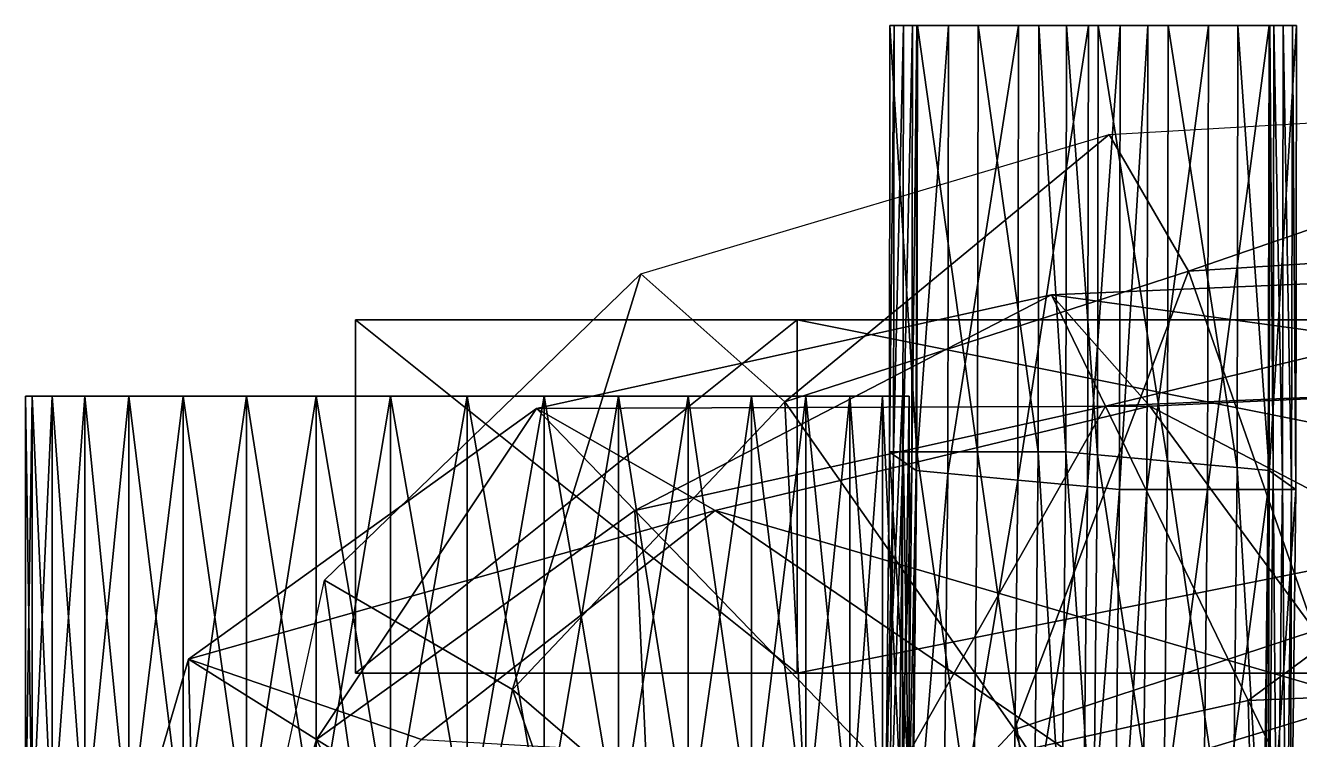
# Model space of a CAD drawing. Header units: metres. Extents: x -2.13 to 2.13, y -3.02 to 3.
# Drawn here: x 0.8314 to 0.9612, y 0.6 to 0.6727 of the extents above; entities that cross this region are included whole.
import ezdxf

# ---------------------------------------------------------------- set-up
doc = ezdxf.new("R2010")
doc.units = ezdxf.units.M

msp = doc.modelspace()

# ---------------------------------------------------------------- linework, layer by layer
at = {"layer": 'Crystal 49'}
for points in [[(0.865, 0.60679, 1.02991), (0.91, 0.64279, 1.05914), (0.91, 0.60679, 1.05914)], [(0.865, 0.60679, 1.02991), (0.865, 0.64279, 1.02991), (0.91, 0.64279, 1.05914)], [(0.91, 0.60679, 1.00068), (0.865, 0.64279, 1.02991), (0.865, 0.60679, 1.02991)], [(0.91, 0.60679, 1.00068), (0.91, 0.64279, 1.00068), (0.865, 0.64279, 1.02991)], [(0.865, 0.64279, 1.02991), (0.91, 0.64279, 1.00068), (1.135, 0.64279, 1.02991)], [(0.865, 0.64279, 1.02991), (1.135, 0.64279, 1.02991), (0.91, 0.64279, 1.05914)], [(0.91, 0.60679, 1.05914), (1.09, 0.64279, 1.05914), (1.09, 0.60679, 1.05914)], [(0.91, 0.60679, 1.05914), (0.91, 0.64279, 1.05914), (1.09, 0.64279, 1.05914)], [(1.09, 0.60679, 1.00068), (0.91, 0.64279, 1.00068), (0.91, 0.60679, 1.00068)], [(1.09, 0.60679, 1.00068), (1.09, 0.64279, 1.00068), (0.91, 0.64279, 1.00068)], [(1.135, 0.64279, 1.02991), (0.91, 0.64279, 1.00068), (1.09, 0.64279, 1.00068)], [(1.09, 0.64279, 1.05914), (0.91, 0.64279, 1.05914), (1.135, 0.64279, 1.02991)], [(0.865, 0.60679, 1.02991), (0.91, 0.60679, 1.05914), (1.135, 0.60679, 1.02991)], [(0.865, 0.60679, 1.02991), (1.135, 0.60679, 1.02991), (0.91, 0.60679, 1.00068)], [(0.91, 0.60679, 1.05914), (1.09, 0.60679, 1.05914), (1.135, 0.60679, 1.02991)], [(1.09, 0.60679, 1.00068), (0.91, 0.60679, 1.00068), (1.135, 0.60679, 1.02991)]]:
    msp.add_3dface(points, dxfattribs=at)
at = {"layer": 'Crystal 50'}
for points in [[(0.91938, 0.62934, 1.06928), (0.91987, 0.67275, 1.07285), (0.9198, 0.62904, 1.07277)], [(0.91938, 0.62934, 1.06928), (0.91944, 0.67275, 1.06936), (0.91987, 0.67275, 1.07285)], [(0.92219, 0.62934, 1.06717), (0.91944, 0.67275, 1.06936), (0.91938, 0.62934, 1.06928)], [(0.92219, 0.62934, 1.06717), (0.92225, 0.67275, 1.06724), (0.91944, 0.67275, 1.06936)], [(0.91944, 0.67275, 1.06936), (0.92225, 0.67275, 1.06724), (0.91987, 0.67275, 1.07285)], [(0.9198, 0.62904, 1.07277), (0.92081, 0.67275, 1.08052), (0.92074, 0.62838, 1.08044)], [(0.9198, 0.62904, 1.07277), (0.91987, 0.67275, 1.07285), (0.92081, 0.67275, 1.08052)], [(0.92081, 0.67275, 1.08052), (0.91987, 0.67275, 1.07285), (0.92225, 0.67275, 1.06724)], [(0.92074, 0.62838, 1.08044), (0.92175, 0.67275, 1.0882), (0.92168, 0.62772, 1.08811)], [(0.92074, 0.62838, 1.08044), (0.92081, 0.67275, 1.08052), (0.92175, 0.67275, 1.0882)], [(0.92081, 0.67275, 1.08052), (0.92842, 0.67275, 1.06259), (0.94776, 0.67275, 1.06021)], [(0.92081, 0.67275, 1.08052), (0.94776, 0.67275, 1.06021), (0.95949, 0.67275, 1.07578)], [(0.92842, 0.67275, 1.06259), (0.92081, 0.67275, 1.08052), (0.92225, 0.67275, 1.06724)], [(0.93254, 0.67275, 1.09609), (0.92175, 0.67275, 1.0882), (0.92081, 0.67275, 1.08052)], [(0.93254, 0.67275, 1.09609), (0.92081, 0.67275, 1.08052), (0.95949, 0.67275, 1.07578)], [(0.92168, 0.62772, 1.08811), (0.92218, 0.67275, 1.09169), (0.92211, 0.62742, 1.0916)], [(0.92168, 0.62772, 1.08811), (0.92175, 0.67275, 1.0882), (0.92218, 0.67275, 1.09169)], [(0.92218, 0.67275, 1.09169), (0.92175, 0.67275, 1.0882), (0.92542, 0.67275, 1.09306)], [(0.93254, 0.67275, 1.09609), (0.92542, 0.67275, 1.09306), (0.92175, 0.67275, 1.0882)], [(0.92211, 0.62742, 1.0916), (0.92542, 0.67275, 1.09306), (0.92534, 0.62712, 1.09297)], [(0.92211, 0.62742, 1.0916), (0.92218, 0.67275, 1.09169), (0.92542, 0.67275, 1.09306)], [(0.92836, 0.62934, 1.06251), (0.92225, 0.67275, 1.06724), (0.92219, 0.62934, 1.06717)], [(0.92836, 0.62934, 1.06251), (0.92842, 0.67275, 1.06259), (0.92225, 0.67275, 1.06724)], [(0.92534, 0.62712, 1.09297), (0.93254, 0.67275, 1.09609), (0.93246, 0.62646, 1.09599)], [(0.92534, 0.62712, 1.09297), (0.92542, 0.67275, 1.09306), (0.93254, 0.67275, 1.09609)], [(0.93454, 0.62934, 1.05785), (0.92842, 0.67275, 1.06259), (0.92836, 0.62934, 1.06251)], [(0.93454, 0.62934, 1.05785), (0.9346, 0.67275, 1.05793), (0.92842, 0.67275, 1.06259)], [(0.94776, 0.67275, 1.06021), (0.92842, 0.67275, 1.06259), (0.9346, 0.67275, 1.05793)], [(0.93246, 0.62646, 1.09599), (0.93966, 0.67275, 1.09911), (0.93957, 0.6258, 1.099)], [(0.93246, 0.62646, 1.09599), (0.93254, 0.67275, 1.09609), (0.93966, 0.67275, 1.09911)], [(0.93966, 0.67275, 1.09911), (0.93254, 0.67275, 1.09609), (0.95188, 0.67275, 1.09371)], [(0.93254, 0.67275, 1.09609), (0.95949, 0.67275, 1.07578), (0.95188, 0.67275, 1.09371)], [(0.93735, 0.62934, 1.05574), (0.9346, 0.67275, 1.05793), (0.93454, 0.62934, 1.05785)], [(0.93735, 0.62934, 1.05574), (0.93741, 0.67275, 1.05582), (0.9346, 0.67275, 1.05793)], [(0.94064, 0.67275, 1.05719), (0.9346, 0.67275, 1.05793), (0.93741, 0.67275, 1.05582)], [(0.9346, 0.67275, 1.05793), (0.94064, 0.67275, 1.05719), (0.94776, 0.67275, 1.06021)], [(0.94058, 0.62904, 1.05711), (0.93741, 0.67275, 1.05582), (0.93735, 0.62934, 1.05574)], [(0.94058, 0.62904, 1.05711), (0.94064, 0.67275, 1.05719), (0.93741, 0.67275, 1.05582)], [(0.93957, 0.6258, 1.099), (0.94289, 0.67275, 1.10048), (0.94281, 0.62549, 1.10037)], [(0.93957, 0.6258, 1.099), (0.93966, 0.67275, 1.09911), (0.94289, 0.67275, 1.10048)], [(0.93966, 0.67275, 1.09911), (0.95188, 0.67275, 1.09371), (0.9457, 0.67275, 1.09837)], [(0.93966, 0.67275, 1.09911), (0.9457, 0.67275, 1.09837), (0.94289, 0.67275, 1.10048)], [(0.9477, 0.62838, 1.06013), (0.94064, 0.67275, 1.05719), (0.94058, 0.62904, 1.05711)], [(0.9477, 0.62838, 1.06013), (0.94776, 0.67275, 1.06021), (0.94064, 0.67275, 1.05719)], [(0.94281, 0.62549, 1.10037), (0.9457, 0.67275, 1.09837), (0.94562, 0.62549, 1.09826)], [(0.94281, 0.62549, 1.10037), (0.94289, 0.67275, 1.10048), (0.9457, 0.67275, 1.09837)], [(0.94562, 0.62549, 1.09826), (0.95188, 0.67275, 1.09371), (0.95179, 0.62549, 1.0936)], [(0.94562, 0.62549, 1.09826), (0.9457, 0.67275, 1.09837), (0.95188, 0.67275, 1.09371)], [(0.95482, 0.62772, 1.06314), (0.94776, 0.67275, 1.06021), (0.9477, 0.62838, 1.06013)], [(0.95482, 0.62772, 1.06314), (0.95488, 0.67275, 1.06324), (0.94776, 0.67275, 1.06021)], [(0.95488, 0.67275, 1.06324), (0.95949, 0.67275, 1.07578), (0.94776, 0.67275, 1.06021)], [(0.95179, 0.62549, 1.0936), (0.95805, 0.67275, 1.08906), (0.95797, 0.62549, 1.08895)], [(0.95179, 0.62549, 1.0936), (0.95188, 0.67275, 1.09371), (0.95805, 0.67275, 1.08906)], [(0.95188, 0.67275, 1.09371), (0.95949, 0.67275, 1.07578), (0.96043, 0.67275, 1.08345)], [(0.95188, 0.67275, 1.09371), (0.96043, 0.67275, 1.08345), (0.95805, 0.67275, 1.08906)], [(0.95805, 0.62742, 1.06451), (0.95488, 0.67275, 1.06324), (0.95482, 0.62772, 1.06314)], [(0.95805, 0.62742, 1.06451), (0.95812, 0.67275, 1.06461), (0.95488, 0.67275, 1.06324)], [(0.95949, 0.67275, 1.07578), (0.95488, 0.67275, 1.06324), (0.95855, 0.67275, 1.0681)], [(0.95812, 0.67275, 1.06461), (0.95855, 0.67275, 1.0681), (0.95488, 0.67275, 1.06324)], [(0.95797, 0.62549, 1.08895), (0.96086, 0.67275, 1.08694), (0.96078, 0.62549, 1.08683)], [(0.95797, 0.62549, 1.08895), (0.95805, 0.67275, 1.08906), (0.96086, 0.67275, 1.08694)], [(0.95848, 0.62712, 1.068), (0.95812, 0.67275, 1.06461), (0.95805, 0.62742, 1.06451)], [(0.95805, 0.67275, 1.08906), (0.96043, 0.67275, 1.08345), (0.96086, 0.67275, 1.08694)], [(0.95848, 0.62712, 1.068), (0.95855, 0.67275, 1.0681), (0.95812, 0.67275, 1.06461)], [(0.95942, 0.62646, 1.07567), (0.95855, 0.67275, 1.0681), (0.95848, 0.62712, 1.068)], [(0.95942, 0.62646, 1.07567), (0.95949, 0.67275, 1.07578), (0.95855, 0.67275, 1.0681)], [(0.96035, 0.6258, 1.08334), (0.95949, 0.67275, 1.07578), (0.95942, 0.62646, 1.07567)], [(0.96035, 0.6258, 1.08334), (0.96043, 0.67275, 1.08345), (0.95949, 0.67275, 1.07578)], [(0.96078, 0.62549, 1.08683), (0.96043, 0.67275, 1.08345), (0.96035, 0.6258, 1.08334)], [(0.96078, 0.62549, 1.08683), (0.96086, 0.67275, 1.08694), (0.96043, 0.67275, 1.08345)], [(0.91898, 0.58891, 1.06875), (0.91938, 0.62934, 1.06928), (0.9198, 0.62904, 1.07277)], [(0.92178, 0.58891, 1.06663), (0.91938, 0.62934, 1.06928), (0.91898, 0.58891, 1.06875)], [(0.92178, 0.58891, 1.06663), (0.92219, 0.62934, 1.06717), (0.91938, 0.62934, 1.06928)], [(0.92796, 0.58891, 1.06198), (0.92219, 0.62934, 1.06717), (0.92178, 0.58891, 1.06663)], [(0.92796, 0.58891, 1.06198), (0.92836, 0.62934, 1.06251), (0.92219, 0.62934, 1.06717)], [(0.93414, 0.58891, 1.05732), (0.92836, 0.62934, 1.06251), (0.92796, 0.58891, 1.06198)], [(0.93414, 0.58891, 1.05732), (0.93454, 0.62934, 1.05785), (0.92836, 0.62934, 1.06251)], [(0.93695, 0.58891, 1.0552), (0.93454, 0.62934, 1.05785), (0.93414, 0.58891, 1.05732)], [(0.93695, 0.58891, 1.0552), (0.93735, 0.62934, 1.05574), (0.93454, 0.62934, 1.05785)], [(0.94017, 0.58782, 1.05656), (0.93735, 0.62934, 1.05574), (0.93695, 0.58891, 1.0552)], [(0.94017, 0.58782, 1.05656), (0.94058, 0.62904, 1.05711), (0.93735, 0.62934, 1.05574)], [(0.91898, 0.58891, 1.06875), (0.9198, 0.62904, 1.07277), (0.91939, 0.58782, 1.07222)], [(0.91939, 0.58782, 1.07222), (0.9198, 0.62904, 1.07277), (0.92074, 0.62838, 1.08044)], [(0.91939, 0.58782, 1.07222), (0.92074, 0.62838, 1.08044), (0.92029, 0.58544, 1.07985)], [(0.92029, 0.58544, 1.07985), (0.92074, 0.62838, 1.08044), (0.92168, 0.62772, 1.08811)], [(0.94725, 0.58544, 1.05953), (0.94058, 0.62904, 1.05711), (0.94017, 0.58782, 1.05656)], [(0.94725, 0.58544, 1.05953), (0.9477, 0.62838, 1.06013), (0.94058, 0.62904, 1.05711)], [(0.95434, 0.58305, 1.06251), (0.9477, 0.62838, 1.06013), (0.94725, 0.58544, 1.05953)], [(0.95434, 0.58305, 1.06251), (0.95482, 0.62772, 1.06314), (0.9477, 0.62838, 1.06013)], [(0.92029, 0.58544, 1.07985), (0.92168, 0.62772, 1.08811), (0.9212, 0.58305, 1.08748)], [(0.9212, 0.58305, 1.08748), (0.92168, 0.62772, 1.08811), (0.92211, 0.62742, 1.0916)], [(0.9212, 0.58305, 1.08748), (0.92211, 0.62742, 1.0916), (0.92161, 0.58197, 1.09094)], [(0.92161, 0.58197, 1.09094), (0.92211, 0.62742, 1.0916), (0.92534, 0.62712, 1.09297)], [(0.92161, 0.58197, 1.09094), (0.92534, 0.62712, 1.09297), (0.92483, 0.58088, 1.0923)], [(0.92483, 0.58088, 1.0923), (0.92534, 0.62712, 1.09297), (0.93246, 0.62646, 1.09599)], [(0.95756, 0.58197, 1.06386), (0.95482, 0.62772, 1.06314), (0.95434, 0.58305, 1.06251)], [(0.95756, 0.58197, 1.06386), (0.95805, 0.62742, 1.06451), (0.95482, 0.62772, 1.06314)], [(0.95797, 0.58088, 1.06733), (0.95805, 0.62742, 1.06451), (0.95756, 0.58197, 1.06386)], [(0.95797, 0.58088, 1.06733), (0.95848, 0.62712, 1.068), (0.95805, 0.62742, 1.06451)], [(0.95888, 0.5785, 1.07496), (0.95848, 0.62712, 1.068), (0.95797, 0.58088, 1.06733)], [(0.95888, 0.5785, 1.07496), (0.95942, 0.62646, 1.07567), (0.95848, 0.62712, 1.068)], [(0.92483, 0.58088, 1.0923), (0.93246, 0.62646, 1.09599), (0.93192, 0.5785, 1.09527)], [(0.93192, 0.5785, 1.09527), (0.93246, 0.62646, 1.09599), (0.93957, 0.6258, 1.099)], [(0.93192, 0.5785, 1.09527), (0.93957, 0.6258, 1.099), (0.939, 0.57612, 1.09824)], [(0.939, 0.57612, 1.09824), (0.93957, 0.6258, 1.099), (0.94281, 0.62549, 1.10037)], [(0.939, 0.57612, 1.09824), (0.94281, 0.62549, 1.10037), (0.94222, 0.57503, 1.0996)], [(0.94222, 0.57503, 1.0996), (0.94562, 0.62549, 1.09826), (0.94503, 0.57503, 1.09748)], [(0.94222, 0.57503, 1.0996), (0.94281, 0.62549, 1.10037), (0.94562, 0.62549, 1.09826)], [(0.94503, 0.57503, 1.09748), (0.95179, 0.62549, 1.0936), (0.95121, 0.57503, 1.09283)], [(0.94503, 0.57503, 1.09748), (0.94562, 0.62549, 1.09826), (0.95179, 0.62549, 1.0936)], [(0.95121, 0.57503, 1.09283), (0.95797, 0.62549, 1.08895), (0.95739, 0.57503, 1.08817)], [(0.95121, 0.57503, 1.09283), (0.95179, 0.62549, 1.0936), (0.95797, 0.62549, 1.08895)], [(0.95739, 0.57503, 1.08817), (0.96078, 0.62549, 1.08683), (0.96019, 0.57503, 1.08605)], [(0.95739, 0.57503, 1.08817), (0.95797, 0.62549, 1.08895), (0.96078, 0.62549, 1.08683)], [(0.95978, 0.57612, 1.08259), (0.95942, 0.62646, 1.07567), (0.95888, 0.5785, 1.07496)], [(0.95978, 0.57612, 1.08259), (0.96035, 0.6258, 1.08334), (0.95942, 0.62646, 1.07567)], [(0.96019, 0.57503, 1.08605), (0.96035, 0.6258, 1.08334), (0.95978, 0.57612, 1.08259)], [(0.96019, 0.57503, 1.08605), (0.96078, 0.62549, 1.08683), (0.96035, 0.6258, 1.08334)]]:
    msp.add_3dface(points, dxfattribs=at)
at = {"layer": 'Cylinder 5'}
for points in [[(0.8314, 0.59, 1.03225), (0.83208, 0.635, 1.04006), (0.83208, 0.59, 1.04006)], [(0.8314, 0.59, 1.03225), (0.8314, 0.635, 1.03225), (0.83208, 0.635, 1.04006)], [(0.8314, 0.635, 1.03225), (0.83208, 0.635, 1.04006), (0.83208, 0.635, 1.04006)], [(0.8314, 0.635, 1.03225), (0.8314, 0.635, 1.03225), (0.83208, 0.635, 1.04006)], [(0.8314, 0.635, 1.03225), (0.8764, 0.635, 1.03225), (0.83208, 0.635, 1.04006)], [(0.8314, 0.635, 1.03225), (0.8764, 0.635, 1.03225), (0.8764, 0.635, 1.03225)], [(0.83208, 0.59, 1.02444), (0.8314, 0.635, 1.03225), (0.8314, 0.59, 1.03225)], [(0.83208, 0.59, 1.02444), (0.83208, 0.635, 1.02444), (0.8314, 0.635, 1.03225)], [(0.83208, 0.635, 1.02444), (0.8314, 0.635, 1.03225), (0.8314, 0.635, 1.03225)], [(0.83208, 0.635, 1.02444), (0.83208, 0.635, 1.02444), (0.8314, 0.635, 1.03225)], [(0.83208, 0.635, 1.02444), (0.8764, 0.635, 1.03225), (0.8314, 0.635, 1.03225)], [(0.83208, 0.59, 1.04006), (0.83411, 0.635, 1.04764), (0.83411, 0.59, 1.04764)], [(0.83208, 0.59, 1.04006), (0.83208, 0.635, 1.04006), (0.83411, 0.635, 1.04764)], [(0.83208, 0.635, 1.04006), (0.83411, 0.635, 1.04764), (0.83411, 0.635, 1.04764)], [(0.83208, 0.635, 1.04006), (0.83208, 0.635, 1.04006), (0.83411, 0.635, 1.04764)], [(0.83208, 0.635, 1.04006), (0.8764, 0.635, 1.03225), (0.83411, 0.635, 1.04764)], [(0.83208, 0.635, 1.04006), (0.8764, 0.635, 1.03225), (0.8764, 0.635, 1.03225)], [(0.83208, 0.635, 1.02444), (0.8764, 0.635, 1.03225), (0.8764, 0.635, 1.03225)], [(0.83411, 0.59, 1.01686), (0.83208, 0.635, 1.02444), (0.83208, 0.59, 1.02444)], [(0.83411, 0.59, 1.01686), (0.83411, 0.635, 1.01686), (0.83208, 0.635, 1.02444)], [(0.83411, 0.635, 1.01686), (0.83208, 0.635, 1.02444), (0.83208, 0.635, 1.02444)], [(0.83411, 0.635, 1.01686), (0.83411, 0.635, 1.01686), (0.83208, 0.635, 1.02444)], [(0.83411, 0.635, 1.01686), (0.8764, 0.635, 1.03225), (0.83208, 0.635, 1.02444)], [(0.83411, 0.59, 1.04764), (0.83743, 0.635, 1.05475), (0.83743, 0.59, 1.05475)], [(0.83411, 0.59, 1.04764), (0.83411, 0.635, 1.04764), (0.83743, 0.635, 1.05475)], [(0.83411, 0.635, 1.04764), (0.83743, 0.635, 1.05475), (0.83743, 0.635, 1.05475)], [(0.83411, 0.635, 1.04764), (0.83411, 0.635, 1.04764), (0.83743, 0.635, 1.05475)], [(0.83411, 0.635, 1.04764), (0.8764, 0.635, 1.03225), (0.83743, 0.635, 1.05475)], [(0.83411, 0.635, 1.04764), (0.8764, 0.635, 1.03225), (0.8764, 0.635, 1.03225)], [(0.83411, 0.635, 1.01686), (0.8764, 0.635, 1.03225), (0.8764, 0.635, 1.03225)], [(0.83743, 0.59, 1.00975), (0.83411, 0.635, 1.01686), (0.83411, 0.59, 1.01686)], [(0.83743, 0.59, 1.00975), (0.83743, 0.635, 1.00975), (0.83411, 0.635, 1.01686)], [(0.83743, 0.635, 1.00975), (0.83411, 0.635, 1.01686), (0.83411, 0.635, 1.01686)], [(0.83743, 0.635, 1.00975), (0.83743, 0.635, 1.00975), (0.83411, 0.635, 1.01686)], [(0.83743, 0.635, 1.00975), (0.8764, 0.635, 1.03225), (0.83411, 0.635, 1.01686)], [(0.83743, 0.59, 1.05475), (0.84193, 0.635, 1.06118), (0.84193, 0.59, 1.06118)], [(0.83743, 0.59, 1.05475), (0.83743, 0.635, 1.05475), (0.84193, 0.635, 1.06118)], [(0.83743, 0.635, 1.05475), (0.84193, 0.635, 1.06118), (0.84193, 0.635, 1.06118)], [(0.83743, 0.635, 1.05475), (0.83743, 0.635, 1.05475), (0.84193, 0.635, 1.06118)], [(0.83743, 0.635, 1.05475), (0.8764, 0.635, 1.03225), (0.84193, 0.635, 1.06118)], [(0.83743, 0.635, 1.05475), (0.8764, 0.635, 1.03225), (0.8764, 0.635, 1.03225)], [(0.83743, 0.635, 1.00975), (0.8764, 0.635, 1.03225), (0.8764, 0.635, 1.03225)], [(0.84193, 0.59, 1.00332), (0.83743, 0.635, 1.00975), (0.83743, 0.59, 1.00975)], [(0.84193, 0.59, 1.00332), (0.84193, 0.635, 1.00332), (0.83743, 0.635, 1.00975)], [(0.84193, 0.635, 1.00332), (0.83743, 0.635, 1.00975), (0.83743, 0.635, 1.00975)], [(0.84193, 0.635, 1.00332), (0.84193, 0.635, 1.00332), (0.83743, 0.635, 1.00975)], [(0.84193, 0.635, 1.00332), (0.8764, 0.635, 1.03225), (0.83743, 0.635, 1.00975)], [(0.84193, 0.59, 1.06118), (0.84747, 0.635, 1.06672), (0.84747, 0.59, 1.06672)], [(0.84193, 0.59, 1.06118), (0.84193, 0.635, 1.06118), (0.84747, 0.635, 1.06672)], [(0.84193, 0.635, 1.06118), (0.84747, 0.635, 1.06672), (0.84747, 0.635, 1.06672)], [(0.84193, 0.635, 1.06118), (0.84193, 0.635, 1.06118), (0.84747, 0.635, 1.06672)], [(0.84193, 0.635, 1.06118), (0.8764, 0.635, 1.03225), (0.84747, 0.635, 1.06672)], [(0.84193, 0.635, 1.06118), (0.8764, 0.635, 1.03225), (0.8764, 0.635, 1.03225)], [(0.84193, 0.635, 1.00332), (0.8764, 0.635, 1.03225), (0.8764, 0.635, 1.03225)], [(0.84747, 0.59, 0.99778), (0.84193, 0.635, 1.00332), (0.84193, 0.59, 1.00332)], [(0.84747, 0.59, 0.99778), (0.84747, 0.635, 0.99778), (0.84193, 0.635, 1.00332)], [(0.84747, 0.635, 0.99778), (0.84193, 0.635, 1.00332), (0.84193, 0.635, 1.00332)], [(0.84747, 0.635, 0.99778), (0.84747, 0.635, 0.99778), (0.84193, 0.635, 1.00332)], [(0.84747, 0.635, 0.99778), (0.8764, 0.635, 1.03225), (0.84193, 0.635, 1.00332)], [(0.84747, 0.59, 1.06672), (0.8539, 0.635, 1.07122), (0.8539, 0.59, 1.07122)], [(0.84747, 0.59, 1.06672), (0.84747, 0.635, 1.06672), (0.8539, 0.635, 1.07122)], [(0.84747, 0.635, 1.06672), (0.8539, 0.635, 1.07122), (0.8539, 0.635, 1.07122)], [(0.84747, 0.635, 1.06672), (0.84747, 0.635, 1.06672), (0.8539, 0.635, 1.07122)], [(0.84747, 0.635, 1.06672), (0.8764, 0.635, 1.03225), (0.8539, 0.635, 1.07122)], [(0.84747, 0.635, 1.06672), (0.8764, 0.635, 1.03225), (0.8764, 0.635, 1.03225)], [(0.84747, 0.635, 0.99778), (0.8764, 0.635, 1.03225), (0.8764, 0.635, 1.03225)], [(0.8539, 0.59, 0.99328), (0.84747, 0.635, 0.99778), (0.84747, 0.59, 0.99778)], [(0.8539, 0.59, 0.99328), (0.8539, 0.635, 0.99328), (0.84747, 0.635, 0.99778)], [(0.8539, 0.635, 0.99328), (0.84747, 0.635, 0.99778), (0.84747, 0.635, 0.99778)], [(0.8539, 0.635, 0.99328), (0.8539, 0.635, 0.99328), (0.84747, 0.635, 0.99778)], [(0.8539, 0.635, 0.99328), (0.8764, 0.635, 1.03225), (0.84747, 0.635, 0.99778)], [(0.8539, 0.59, 1.07122), (0.86101, 0.635, 1.07454), (0.86101, 0.59, 1.07454)], [(0.8539, 0.59, 1.07122), (0.8539, 0.635, 1.07122), (0.86101, 0.635, 1.07454)], [(0.8539, 0.635, 1.07122), (0.86101, 0.635, 1.07454), (0.86101, 0.635, 1.07454)], [(0.8539, 0.635, 1.07122), (0.8539, 0.635, 1.07122), (0.86101, 0.635, 1.07454)], [(0.8539, 0.635, 1.07122), (0.8764, 0.635, 1.03225), (0.86101, 0.635, 1.07454)], [(0.8539, 0.635, 1.07122), (0.8764, 0.635, 1.03225), (0.8764, 0.635, 1.03225)], [(0.8539, 0.635, 0.99328), (0.8764, 0.635, 1.03225), (0.8764, 0.635, 1.03225)], [(0.86101, 0.59, 0.98996), (0.8539, 0.635, 0.99328), (0.8539, 0.59, 0.99328)], [(0.86101, 0.59, 0.98996), (0.86101, 0.635, 0.98996), (0.8539, 0.635, 0.99328)], [(0.86101, 0.635, 0.98996), (0.8539, 0.635, 0.99328), (0.8539, 0.635, 0.99328)], [(0.86101, 0.635, 0.98996), (0.86101, 0.635, 0.98996), (0.8539, 0.635, 0.99328)], [(0.86101, 0.635, 0.98996), (0.8764, 0.635, 1.03225), (0.8539, 0.635, 0.99328)], [(0.86101, 0.59, 1.07454), (0.86859, 0.635, 1.07657), (0.86859, 0.59, 1.07657)], [(0.86101, 0.59, 1.07454), (0.86101, 0.635, 1.07454), (0.86859, 0.635, 1.07657)], [(0.86101, 0.635, 1.07454), (0.86859, 0.635, 1.07657), (0.86859, 0.635, 1.07657)], [(0.86101, 0.635, 1.07454), (0.86101, 0.635, 1.07454), (0.86859, 0.635, 1.07657)], [(0.86101, 0.635, 1.07454), (0.8764, 0.635, 1.03225), (0.86859, 0.635, 1.07657)], [(0.86101, 0.635, 1.07454), (0.8764, 0.635, 1.03225), (0.8764, 0.635, 1.03225)], [(0.86101, 0.635, 0.98996), (0.8764, 0.635, 1.03225), (0.8764, 0.635, 1.03225)], [(0.86859, 0.59, 0.98793), (0.86101, 0.635, 0.98996), (0.86101, 0.59, 0.98996)], [(0.86859, 0.59, 0.98793), (0.86859, 0.635, 0.98793), (0.86101, 0.635, 0.98996)], [(0.86859, 0.635, 0.98793), (0.86101, 0.635, 0.98996), (0.86101, 0.635, 0.98996)], [(0.86859, 0.635, 0.98793), (0.86859, 0.635, 0.98793), (0.86101, 0.635, 0.98996)], [(0.86859, 0.635, 0.98793), (0.8764, 0.635, 1.03225), (0.86101, 0.635, 0.98996)], [(0.86859, 0.59, 1.07657), (0.8764, 0.635, 1.07725), (0.8764, 0.59, 1.07725)], [(0.86859, 0.59, 1.07657), (0.86859, 0.635, 1.07657), (0.8764, 0.635, 1.07725)], [(0.86859, 0.635, 1.07657), (0.8764, 0.635, 1.07725), (0.8764, 0.635, 1.07725)], [(0.86859, 0.635, 1.07657), (0.86859, 0.635, 1.07657), (0.8764, 0.635, 1.07725)], [(0.86859, 0.635, 1.07657), (0.8764, 0.635, 1.03225), (0.8764, 0.635, 1.07725)], [(0.86859, 0.635, 1.07657), (0.8764, 0.635, 1.03225), (0.8764, 0.635, 1.03225)], [(0.86859, 0.635, 0.98793), (0.8764, 0.635, 1.03225), (0.8764, 0.635, 1.03225)], [(0.8764, 0.59, 0.98725), (0.86859, 0.635, 0.98793), (0.86859, 0.59, 0.98793)], [(0.8764, 0.59, 0.98725), (0.8764, 0.635, 0.98725), (0.86859, 0.635, 0.98793)], [(0.8764, 0.635, 0.98725), (0.86859, 0.635, 0.98793), (0.86859, 0.635, 0.98793)], [(0.8764, 0.635, 0.98725), (0.8764, 0.635, 0.98725), (0.86859, 0.635, 0.98793)], [(0.8764, 0.635, 0.98725), (0.8764, 0.635, 1.03225), (0.86859, 0.635, 0.98793)], [(0.8764, 0.635, 0.98725), (0.8764, 0.635, 1.03225), (0.8764, 0.635, 1.03225)], [(0.88421, 0.59, 0.98793), (0.8764, 0.635, 0.98725), (0.8764, 0.59, 0.98725)], [(0.88421, 0.59, 0.98793), (0.88421, 0.635, 0.98793), (0.8764, 0.635, 0.98725)], [(0.88421, 0.635, 0.98793), (0.8764, 0.635, 0.98725), (0.8764, 0.635, 0.98725)], [(0.88421, 0.635, 0.98793), (0.88421, 0.635, 0.98793), (0.8764, 0.635, 0.98725)], [(0.88421, 0.635, 0.98793), (0.8764, 0.635, 1.03225), (0.8764, 0.635, 0.98725)], [(0.88421, 0.635, 0.98793), (0.8764, 0.635, 1.03225), (0.8764, 0.635, 1.03225)], [(0.89179, 0.635, 0.98996), (0.8764, 0.635, 1.03225), (0.88421, 0.635, 0.98793)], [(0.89179, 0.635, 0.98996), (0.8764, 0.635, 1.03225), (0.8764, 0.635, 1.03225)], [(0.8989, 0.635, 0.99328), (0.8764, 0.635, 1.03225), (0.89179, 0.635, 0.98996)], [(0.8989, 0.635, 0.99328), (0.8764, 0.635, 1.03225), (0.8764, 0.635, 1.03225)], [(0.90533, 0.635, 0.99778), (0.8764, 0.635, 1.03225), (0.8989, 0.635, 0.99328)], [(0.90533, 0.635, 0.99778), (0.8764, 0.635, 1.03225), (0.8764, 0.635, 1.03225)], [(0.91087, 0.635, 1.00332), (0.8764, 0.635, 1.03225), (0.90533, 0.635, 0.99778)], [(0.91087, 0.635, 1.00332), (0.8764, 0.635, 1.03225), (0.8764, 0.635, 1.03225)], [(0.91537, 0.635, 1.00975), (0.8764, 0.635, 1.03225), (0.91087, 0.635, 1.00332)], [(0.91537, 0.635, 1.00975), (0.8764, 0.635, 1.03225), (0.8764, 0.635, 1.03225)], [(0.91869, 0.635, 1.01686), (0.8764, 0.635, 1.03225), (0.91537, 0.635, 1.00975)], [(0.91869, 0.635, 1.01686), (0.8764, 0.635, 1.03225), (0.8764, 0.635, 1.03225)], [(0.92072, 0.635, 1.02444), (0.8764, 0.635, 1.03225), (0.91869, 0.635, 1.01686)], [(0.92072, 0.635, 1.02444), (0.8764, 0.635, 1.03225), (0.8764, 0.635, 1.03225)], [(0.9214, 0.635, 1.03225), (0.8764, 0.635, 1.03225), (0.92072, 0.635, 1.02444)], [(0.9214, 0.635, 1.03225), (0.8764, 0.635, 1.03225), (0.8764, 0.635, 1.03225)], [(0.92072, 0.635, 1.04006), (0.8764, 0.635, 1.03225), (0.9214, 0.635, 1.03225)], [(0.92072, 0.635, 1.04006), (0.8764, 0.635, 1.03225), (0.8764, 0.635, 1.03225)], [(0.91869, 0.635, 1.04764), (0.8764, 0.635, 1.03225), (0.92072, 0.635, 1.04006)], [(0.91869, 0.635, 1.04764), (0.8764, 0.635, 1.03225), (0.8764, 0.635, 1.03225)], [(0.91537, 0.635, 1.05475), (0.8764, 0.635, 1.03225), (0.91869, 0.635, 1.04764)], [(0.91537, 0.635, 1.05475), (0.8764, 0.635, 1.03225), (0.8764, 0.635, 1.03225)], [(0.91087, 0.635, 1.06118), (0.8764, 0.635, 1.03225), (0.91537, 0.635, 1.05475)], [(0.91087, 0.635, 1.06118), (0.8764, 0.635, 1.03225), (0.8764, 0.635, 1.03225)], [(0.90533, 0.635, 1.06672), (0.8764, 0.635, 1.03225), (0.91087, 0.635, 1.06118)], [(0.90533, 0.635, 1.06672), (0.8764, 0.635, 1.03225), (0.8764, 0.635, 1.03225)], [(0.8989, 0.635, 1.07122), (0.8764, 0.635, 1.03225), (0.90533, 0.635, 1.06672)], [(0.8989, 0.635, 1.07122), (0.8764, 0.635, 1.03225), (0.8764, 0.635, 1.03225)], [(0.89179, 0.635, 1.07454), (0.8764, 0.635, 1.03225), (0.8989, 0.635, 1.07122)], [(0.89179, 0.635, 1.07454), (0.8764, 0.635, 1.03225), (0.8764, 0.635, 1.03225)], [(0.88421, 0.635, 1.07657), (0.8764, 0.635, 1.03225), (0.89179, 0.635, 1.07454)], [(0.88421, 0.635, 1.07657), (0.8764, 0.635, 1.03225), (0.8764, 0.635, 1.03225)], [(0.8764, 0.59, 1.07725), (0.88421, 0.635, 1.07657), (0.88421, 0.59, 1.07657)], [(0.8764, 0.59, 1.07725), (0.8764, 0.635, 1.07725), (0.88421, 0.635, 1.07657)], [(0.8764, 0.635, 1.07725), (0.88421, 0.635, 1.07657), (0.88421, 0.635, 1.07657)], [(0.8764, 0.635, 1.07725), (0.8764, 0.635, 1.07725), (0.88421, 0.635, 1.07657)], [(0.8764, 0.635, 1.07725), (0.8764, 0.635, 1.03225), (0.88421, 0.635, 1.07657)], [(0.8764, 0.635, 1.07725), (0.8764, 0.635, 1.03225), (0.8764, 0.635, 1.03225)], [(0.89179, 0.59, 0.98996), (0.88421, 0.635, 0.98793), (0.88421, 0.59, 0.98793)], [(0.89179, 0.59, 0.98996), (0.89179, 0.635, 0.98996), (0.88421, 0.635, 0.98793)], [(0.89179, 0.635, 0.98996), (0.88421, 0.635, 0.98793), (0.88421, 0.635, 0.98793)], [(0.89179, 0.635, 0.98996), (0.89179, 0.635, 0.98996), (0.88421, 0.635, 0.98793)], [(0.88421, 0.59, 1.07657), (0.89179, 0.635, 1.07454), (0.89179, 0.59, 1.07454)], [(0.88421, 0.59, 1.07657), (0.88421, 0.635, 1.07657), (0.89179, 0.635, 1.07454)], [(0.88421, 0.635, 1.07657), (0.89179, 0.635, 1.07454), (0.89179, 0.635, 1.07454)], [(0.88421, 0.635, 1.07657), (0.88421, 0.635, 1.07657), (0.89179, 0.635, 1.07454)], [(0.8989, 0.59, 0.99328), (0.89179, 0.635, 0.98996), (0.89179, 0.59, 0.98996)], [(0.8989, 0.59, 0.99328), (0.8989, 0.635, 0.99328), (0.89179, 0.635, 0.98996)], [(0.8989, 0.635, 0.99328), (0.89179, 0.635, 0.98996), (0.89179, 0.635, 0.98996)], [(0.8989, 0.635, 0.99328), (0.8989, 0.635, 0.99328), (0.89179, 0.635, 0.98996)], [(0.89179, 0.59, 1.07454), (0.8989, 0.635, 1.07122), (0.8989, 0.59, 1.07122)], [(0.89179, 0.59, 1.07454), (0.89179, 0.635, 1.07454), (0.8989, 0.635, 1.07122)], [(0.89179, 0.635, 1.07454), (0.8989, 0.635, 1.07122), (0.8989, 0.635, 1.07122)], [(0.89179, 0.635, 1.07454), (0.89179, 0.635, 1.07454), (0.8989, 0.635, 1.07122)], [(0.90533, 0.59, 0.99778), (0.8989, 0.635, 0.99328), (0.8989, 0.59, 0.99328)], [(0.90533, 0.59, 0.99778), (0.90533, 0.635, 0.99778), (0.8989, 0.635, 0.99328)], [(0.90533, 0.635, 0.99778), (0.8989, 0.635, 0.99328), (0.8989, 0.635, 0.99328)], [(0.90533, 0.635, 0.99778), (0.90533, 0.635, 0.99778), (0.8989, 0.635, 0.99328)], [(0.8989, 0.59, 1.07122), (0.90533, 0.635, 1.06672), (0.90533, 0.59, 1.06672)], [(0.8989, 0.59, 1.07122), (0.8989, 0.635, 1.07122), (0.90533, 0.635, 1.06672)], [(0.8989, 0.635, 1.07122), (0.90533, 0.635, 1.06672), (0.90533, 0.635, 1.06672)], [(0.8989, 0.635, 1.07122), (0.8989, 0.635, 1.07122), (0.90533, 0.635, 1.06672)], [(0.91087, 0.59, 1.00332), (0.90533, 0.635, 0.99778), (0.90533, 0.59, 0.99778)], [(0.91087, 0.59, 1.00332), (0.91087, 0.635, 1.00332), (0.90533, 0.635, 0.99778)], [(0.91087, 0.635, 1.00332), (0.90533, 0.635, 0.99778), (0.90533, 0.635, 0.99778)], [(0.91087, 0.635, 1.00332), (0.91087, 0.635, 1.00332), (0.90533, 0.635, 0.99778)], [(0.90533, 0.59, 1.06672), (0.91087, 0.635, 1.06118), (0.91087, 0.59, 1.06118)], [(0.90533, 0.59, 1.06672), (0.90533, 0.635, 1.06672), (0.91087, 0.635, 1.06118)], [(0.90533, 0.635, 1.06672), (0.91087, 0.635, 1.06118), (0.91087, 0.635, 1.06118)], [(0.90533, 0.635, 1.06672), (0.90533, 0.635, 1.06672), (0.91087, 0.635, 1.06118)], [(0.91537, 0.59, 1.00975), (0.91087, 0.635, 1.00332), (0.91087, 0.59, 1.00332)], [(0.91537, 0.59, 1.00975), (0.91537, 0.635, 1.00975), (0.91087, 0.635, 1.00332)], [(0.91537, 0.635, 1.00975), (0.91087, 0.635, 1.00332), (0.91087, 0.635, 1.00332)], [(0.91537, 0.635, 1.00975), (0.91537, 0.635, 1.00975), (0.91087, 0.635, 1.00332)], [(0.91087, 0.59, 1.06118), (0.91537, 0.635, 1.05475), (0.91537, 0.59, 1.05475)], [(0.91087, 0.59, 1.06118), (0.91087, 0.635, 1.06118), (0.91537, 0.635, 1.05475)], [(0.91087, 0.635, 1.06118), (0.91537, 0.635, 1.05475), (0.91537, 0.635, 1.05475)], [(0.91087, 0.635, 1.06118), (0.91087, 0.635, 1.06118), (0.91537, 0.635, 1.05475)], [(0.91869, 0.59, 1.01686), (0.91537, 0.635, 1.00975), (0.91537, 0.59, 1.00975)], [(0.91869, 0.59, 1.01686), (0.91869, 0.635, 1.01686), (0.91537, 0.635, 1.00975)], [(0.91869, 0.635, 1.01686), (0.91537, 0.635, 1.00975), (0.91537, 0.635, 1.00975)], [(0.91869, 0.635, 1.01686), (0.91869, 0.635, 1.01686), (0.91537, 0.635, 1.00975)], [(0.91537, 0.59, 1.05475), (0.91869, 0.635, 1.04764), (0.91869, 0.59, 1.04764)], [(0.91537, 0.59, 1.05475), (0.91537, 0.635, 1.05475), (0.91869, 0.635, 1.04764)], [(0.91537, 0.635, 1.05475), (0.91869, 0.635, 1.04764), (0.91869, 0.635, 1.04764)], [(0.91537, 0.635, 1.05475), (0.91537, 0.635, 1.05475), (0.91869, 0.635, 1.04764)], [(0.92072, 0.59, 1.02444), (0.91869, 0.635, 1.01686), (0.91869, 0.59, 1.01686)], [(0.92072, 0.59, 1.02444), (0.92072, 0.635, 1.02444), (0.91869, 0.635, 1.01686)], [(0.92072, 0.635, 1.02444), (0.91869, 0.635, 1.01686), (0.91869, 0.635, 1.01686)], [(0.92072, 0.635, 1.02444), (0.92072, 0.635, 1.02444), (0.91869, 0.635, 1.01686)], [(0.91869, 0.59, 1.04764), (0.92072, 0.635, 1.04006), (0.92072, 0.59, 1.04006)], [(0.91869, 0.59, 1.04764), (0.91869, 0.635, 1.04764), (0.92072, 0.635, 1.04006)], [(0.91869, 0.635, 1.04764), (0.92072, 0.635, 1.04006), (0.92072, 0.635, 1.04006)], [(0.91869, 0.635, 1.04764), (0.91869, 0.635, 1.04764), (0.92072, 0.635, 1.04006)], [(0.9214, 0.59, 1.03225), (0.92072, 0.635, 1.02444), (0.92072, 0.59, 1.02444)], [(0.9214, 0.59, 1.03225), (0.9214, 0.635, 1.03225), (0.92072, 0.635, 1.02444)], [(0.9214, 0.635, 1.03225), (0.92072, 0.635, 1.02444), (0.92072, 0.635, 1.02444)], [(0.9214, 0.635, 1.03225), (0.9214, 0.635, 1.03225), (0.92072, 0.635, 1.02444)], [(0.92072, 0.59, 1.04006), (0.9214, 0.635, 1.03225), (0.9214, 0.59, 1.03225)], [(0.92072, 0.59, 1.04006), (0.92072, 0.635, 1.04006), (0.9214, 0.635, 1.03225)], [(0.92072, 0.635, 1.04006), (0.9214, 0.635, 1.03225), (0.9214, 0.635, 1.03225)], [(0.92072, 0.635, 1.04006), (0.92072, 0.635, 1.04006), (0.9214, 0.635, 1.03225)]]:
    msp.add_3dface(points, dxfattribs=at)
at = {"layer": 'Fighter Parent 2'}
for points in [[(0.94983, 0.64773, 1.05358), (0.94176, 0.66165, 1), (1, 0.665, 1)], [(0.94983, 0.64773, 1.05358), (1, 0.665, 1), (1, 0.65088, 1.05374)], [(0.90875, 0.63442, 1.0529), (0.89406, 0.64747, 1), (0.94176, 0.66165, 1)], [(0.90875, 0.63442, 1.0529), (0.94176, 0.66165, 1), (0.94983, 0.64773, 1.05358)], [(0.96269, 0.61111, 1.08148), (0.94983, 0.64773, 1.05358), (1, 0.65088, 1.05374)], [(0.93213, 0.60105, 1.08088), (0.90875, 0.63442, 1.0529), (0.94983, 0.64773, 1.05358)], [(0.93213, 0.60105, 1.08088), (0.94983, 0.64773, 1.05358), (0.96269, 0.61111, 1.08148)], [(0.881, 0.60513, 1.05141), (0.86184, 0.61627, 1), (0.89406, 0.64747, 1)], [(0.881, 0.60513, 1.05141), (0.89406, 0.64747, 1), (0.90875, 0.63442, 1.0529)], [(0.91149, 0.57892, 1.07955), (0.881, 0.60513, 1.05141), (0.90875, 0.63442, 1.0529)], [(0.91149, 0.57892, 1.07955), (0.90875, 0.63442, 1.0529), (0.93213, 0.60105, 1.08088)], [(0.8708, 0.55406, 1.04881), (0.85, 0.56188, 1), (0.86184, 0.61627, 1)], [(0.8708, 0.55406, 1.04881), (0.86184, 0.61627, 1), (0.881, 0.60513, 1.05141)], [(0.96296, 0.55402, 1.09185), (0.93213, 0.60105, 1.08088), (0.96269, 0.61111, 1.08148)], [(0.90391, 0.54032, 1.07724), (0.8708, 0.55406, 1.04881), (0.881, 0.60513, 1.05141)], [(0.90391, 0.54032, 1.07724), (0.881, 0.60513, 1.05141), (0.91149, 0.57892, 1.07955)], [(0.9517, 0.54231, 1.09136), (0.91149, 0.57892, 1.07955), (0.93213, 0.60105, 1.08088)], [(0.9517, 0.54231, 1.09136), (0.93213, 0.60105, 1.08088), (0.96296, 0.55402, 1.09185)]]:
    msp.add_3dface(points, dxfattribs=at)
at = {"layer": 'Sphere 6'}
for points in [[(0.94141, 0.63397, 1.02017), (0.93591, 0.64533, 1.01485), (0.99997, 0.64808, 1.01485)], [(0.93591, 0.64533, 1.01485), (0.99997, 0.63648, 1.00952), (0.99997, 0.64808, 1.01485)], [(0.94141, 0.63397, 1.02017), (0.99997, 0.64808, 1.01485), (0.99997, 0.63648, 1.02018)], [(0.89346, 0.62336, 1.02011), (0.88344, 0.63373, 1.01485), (0.93591, 0.64533, 1.01485)], [(0.88344, 0.63373, 1.01485), (0.94592, 0.63397, 1.00953), (0.93591, 0.64533, 1.01485)], [(0.89346, 0.62336, 1.02011), (0.93591, 0.64533, 1.01485), (0.94141, 0.63397, 1.02017)], [(0.93591, 0.64533, 1.01485), (0.94592, 0.63397, 1.00953), (0.99997, 0.63648, 1.00952)], [(0.95593, 0.604, 1.02296), (0.94141, 0.63397, 1.02017), (0.99997, 0.63648, 1.02018)], [(0.94592, 0.63397, 1.00953), (0.99997, 0.60589, 1.00672), (0.99997, 0.63648, 1.00952)], [(0.95593, 0.604, 1.02296), (0.99997, 0.63648, 1.02018), (0.99997, 0.60589, 1.02298)], [(0.86105, 0.60003, 1.01997), (0.84799, 0.60821, 1.01485), (0.88344, 0.63373, 1.01485)], [(0.84799, 0.60821, 1.01485), (0.90165, 0.62336, 1.0096), (0.88344, 0.63373, 1.01485)], [(0.86105, 0.60003, 1.01997), (0.88344, 0.63373, 1.01485), (0.89346, 0.62336, 1.02011)], [(0.88344, 0.63373, 1.01485), (0.90165, 0.62336, 1.0096), (0.94592, 0.63397, 1.00953)], [(0.91986, 0.59603, 1.02291), (0.89346, 0.62336, 1.02011), (0.94141, 0.63397, 1.02017)], [(0.90165, 0.62336, 1.0096), (0.96794, 0.604, 1.00674), (0.94592, 0.63397, 1.00953)], [(0.91986, 0.59603, 1.02291), (0.94141, 0.63397, 1.02017), (0.95593, 0.604, 1.02296)], [(0.94592, 0.63397, 1.00953), (0.96794, 0.604, 1.00674), (0.99997, 0.60589, 1.00672)], [(0.84799, 0.60821, 1.01485), (0.87174, 0.60003, 1.00973), (0.90165, 0.62336, 1.0096)], [(0.89549, 0.57848, 1.02278), (0.86105, 0.60003, 1.01997), (0.89346, 0.62336, 1.02011)], [(0.87174, 0.60003, 1.00973), (0.94171, 0.59603, 1.00679), (0.90165, 0.62336, 1.0096)], [(0.89549, 0.57848, 1.02278), (0.89346, 0.62336, 1.02011), (0.91986, 0.59603, 1.02291)], [(0.90165, 0.62336, 1.0096), (0.94171, 0.59603, 1.00679), (0.96794, 0.604, 1.00674)], [(0.84915, 0.55935, 1.01973), (0.83497, 0.5637, 1.01485), (0.84799, 0.60821, 1.01485)], [(0.83497, 0.5637, 1.01485), (0.87174, 0.60003, 1.00973), (0.84799, 0.60821, 1.01485)], [(0.84915, 0.55935, 1.01973), (0.84799, 0.60821, 1.01485), (0.86105, 0.60003, 1.01997)], [(0.97645, 0.56164, 1.02404), (0.95593, 0.604, 1.02296), (0.99997, 0.60589, 1.02298)], [(0.95719, 0.55738, 1.02402), (0.91986, 0.59603, 1.02291), (0.95593, 0.604, 1.02296)], [(0.94171, 0.59603, 1.00679), (0.98996, 0.56164, 1.00566), (0.96794, 0.604, 1.00674)], [(0.95719, 0.55738, 1.02402), (0.95593, 0.604, 1.02296), (0.97645, 0.56164, 1.02404)], [(0.88654, 0.54788, 1.02257), (0.84915, 0.55935, 1.01973), (0.86105, 0.60003, 1.01997)], [(0.88654, 0.54788, 1.02257), (0.86105, 0.60003, 1.01997), (0.89549, 0.57848, 1.02278)]]:
    msp.add_3dface(points, dxfattribs=at)

doc.saveas('drawing.dxf')
